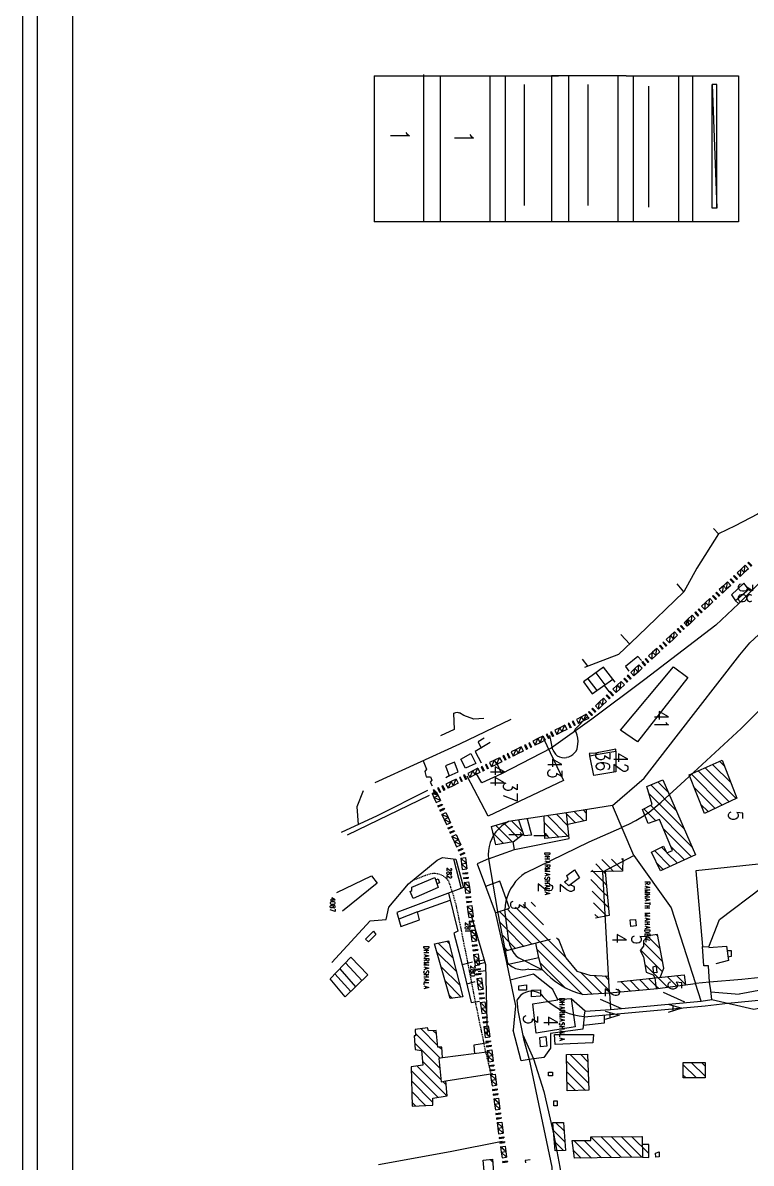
# Model space of a CAD drawing. Header units: metres. Extents: x 0 to 1000, y 0 to 1134.
# Drawn here: x 0 to 278.1, y 413.8 to 848.9 of the extents above; entities that cross this region are included whole.
import ezdxf

# ---------------------------------------------------------------- set-up
doc = ezdxf.new("R2010")
doc.units = ezdxf.units.M
for name, color, linetype in [('BORDER', 5, 'Continuous'), ('PLOTS_FINAL', 1, 'Continuous'), ('PLOTS_ORIGINAL', 3, 'Continuous'), ('ROADS', 1, 'Continuous')]:
    doc.layers.add(name, color=color, linetype=linetype)

msp = doc.modelspace()

# ---------------------------------------------------------------- linework, layer by layer
at = {"layer": 'BORDER', "color": 5}
msp.add_lwpolyline([(0, 0), (0, 1000), (1000, 1000), (1000, 0)], close=True, dxfattribs=at)
at = {"layer": 'PLOTS_FINAL', "color": 1}
for points in [[(727.58, 1043.54), (699.25, 1011.35), (677.54, 986.9), (664.2, 972.23), (637.98, 945.5), (608.39, 916.29), (596.51, 905.05), (573.84, 883.84), (541.77, 853.55), (511.04, 824.34), (492.24, 806.25), (446.78, 773.54), (409.69, 745.73), (371.34, 717.47), (343.85, 697.66), (314.25, 668.32), (273.17, 627.24), (264.53, 619.11)], [(146.17, 807.07), (146.55, 806.56), (147.57, 805.74), (140.39, 805.74)], [(498.72, 777.42), (456.88, 742.3), (431.6, 721.47), (403.85, 698.61), (348.99, 648.89), (331.4, 632.45), (304.92, 608.63), (291.2, 596.25), (280.85, 586.22), (274.25, 579.68), (252.66, 559.74), (243.71, 551.48)], [(288.66, 666.55), (280.41, 661.4), (271.96, 657.02), (265.61, 653.91), (263.71, 656)], [(265.61, 653.91), (257.36, 640.76), (252.28, 631.81), (249.74, 634.8)], [(252.28, 631.81), (234.94, 615.05), (227.45, 607.81), (214.43, 602.85)], [(277.11, 632.7), (275.27, 635.11), (270.57, 630.6), (272.09, 628.38)], [(278.5, 634.48), (278.5, 632.19), (276.47, 633.46), (276.47, 632.83), (276.22, 632.45), (275.96, 632.19), (275.2, 632), (274.69, 632), (273.93, 632.19), (273.42, 632.64), (273.17, 633.27), (273.17, 633.84), (273.42, 634.48), (273.68, 634.67), (274.19, 634.86)], [(278.25, 630.41), (277.74, 630.6), (277.23, 630.6), (276.73, 630.41), (276.47, 629.97), (276.22, 629.14), (275.96, 628.57), (275.46, 628.13), (274.95, 627.94), (274.19, 627.94), (273.68, 628.13), (273.42, 628.38), (273.17, 628.95), (273.17, 629.78), (273.42, 630.41), (273.68, 630.6), (274.19, 630.79), (274.95, 630.79), (275.46, 630.6), (275.96, 630.16), (276.22, 629.59), (276.47, 628.76), (276.73, 628.38), (277.23, 628.13), (277.74, 628.13), (278.25, 628.38)], [(264.53, 619.11), (237.48, 598.28), (217.16, 583.17), (201.67, 572.12), (182.68, 562.28)], [(225.16, 550.21), (237.17, 560.63), (249.36, 576.5), (273.68, 607.74), (277.55, 612.38), (286.25, 620.32)], [(236.15, 605.59), (234.75, 607.17), (230.12, 603.3), (231.32, 601.46)], [(226.12, 597.33), (221.67, 603.05), (213.99, 597.39), (217.35, 592.89), (225.29, 598.41)], [(186.3, 583.11), (166.68, 573.64), (134.42, 558.91)], [(164.39, 585.46), (164.71, 579.3), (159.5, 576.82)], [(166.74, 585.52), (165.98, 585.71), (165.16, 585.65), (164.39, 585.39)], [(176.01, 583.42), (172.2, 583.23), (168.33, 584.63), (166.74, 585.58)], [(211.83, 573.71), (211.96, 574.85), (211.89, 575.99), (211.64, 577.14), (211.19, 578.22), (210.62, 579.17)], [(178.43, 574.34), (172.71, 570.85), (174.94, 566.6)], [(176.14, 575.93), (173.86, 574.53), (174.94, 572.18)], [(202.37, 571.42), (202.81, 570.6), (203.32, 569.9), (204.02, 569.26), (204.84, 568.82), (205.73, 568.56), (206.62, 568.5), (207.57, 568.63)], [(207.51, 568.69), (208.4, 568.88), (209.23, 569.2), (209.99, 569.71), (210.62, 570.34), (211.19, 571.04), (211.57, 571.87), (211.77, 572.76), (211.83, 573.64)], [(216.4, 569.26), (219.64, 569.83), (226.43, 570.98)], [(224.15, 570.22), (224.15, 567.93), (222.12, 569.2), (222.12, 568.56), (221.86, 568.12), (221.61, 567.93), (220.85, 567.74), (220.34, 567.74), (219.58, 567.93), (219.07, 568.37), (218.81, 568.95), (218.81, 569.58), (219.07, 570.22), (219.32, 570.41), (219.83, 570.6)], [(152.84, 567.36), (154.17, 564.18), (153.41, 563.23), (153.98, 561.2), (155.63, 561.2), (156.14, 559.87), (155.57, 559.17), (156.33, 557.71)], [(180.71, 566.91), (182.68, 562.28), (175.19, 558.91), (172.84, 562.98)], [(223.39, 564.06), (223.89, 564.31), (224.15, 564.88), (224.15, 565.33), (223.89, 565.9), (223.13, 566.34), (221.86, 566.53), (220.59, 566.53), (219.58, 566.34), (219.07, 565.9), (218.81, 565.33), (218.81, 565.07), (219.07, 564.5), (219.58, 564.06), (220.34, 563.87), (220.59, 563.87), (221.35, 564.06), (221.86, 564.5), (222.12, 565.07), (222.12, 565.33), (221.86, 565.9), (221.35, 566.34), (220.59, 566.53)], [(188.78, 558.4), (188.78, 556.18), (186.75, 557.39), (186.75, 556.82), (186.49, 556.37), (186.24, 556.18), (185.48, 555.99), (184.97, 555.99), (184.21, 556.18), (183.7, 556.63), (183.44, 557.2), (183.44, 557.83), (183.7, 558.4), (183.95, 558.66), (184.46, 558.85)], [(154.49, 555.93), (135.25, 546.34), (121.53, 539.93)], [(129.91, 555.8), (127.5, 549.71), (128.07, 542.97)], [(188.78, 554.79), (188.78, 551.93), (183.44, 553.96)], [(233.29, 531.23), (225.16, 550.21), (207.57, 547.42)], [(215.07, 548.63), (215.07, 544.56), (208.08, 543.04)], [(228.66, 541.96), (231.39, 543.16), (234.05, 544.5), (236.59, 546.02), (239.07, 547.74), (241.42, 549.58), (243.71, 551.55)], [(185.41, 544.12), (184.08, 543.36), (182.81, 542.47), (181.67, 541.39), (180.59, 540.18), (179.7, 538.91), (179, 537.58), (178.36, 536.12), (177.98, 534.59), (177.73, 533.07), (177.67, 531.48), (177.79, 529.89)], [(177.79, 529.89), (187.76, 533.45), (208.59, 537.7), (207.57, 547.42), (185.41, 544.12)], [(192.59, 545.2), (194.24, 538.97), (191.38, 538.72), (189.41, 544.69)], [(208.53, 538.53), (199.32, 537.7), (199.07, 546.15)], [(207.26, 547.36), (207.64, 546.91), (210.94, 543.67)], [(274.82, 545.32), (274.82, 547.36), (272.53, 547.55), (272.79, 547.36), (273.04, 546.78), (273.04, 546.15), (272.79, 545.51), (272.28, 545.13), (271.52, 544.94), (270.95, 544.94), (270.19, 545.13), (269.68, 545.51), (269.42, 546.15), (269.42, 546.78), (269.68, 547.36), (269.93, 547.55), (270.44, 547.8)], [(179.57, 539.67), (179.95, 539.29), (183.44, 535.8)], [(180.46, 542.72), (181.67, 541.45), (186.75, 536.37)], [(183.51, 543.55), (183.83, 543.23), (189.16, 537.89)], [(189.86, 540.05), (190.11, 539.61), (190.87, 539.04), (185.48, 539.04)], [(191.89, 524.62), (216.15, 536.37), (228.72, 541.89)], [(213.54, 478.2), (224.02, 478.84), (221.42, 525), (233.29, 531.23), (247.52, 511.16), (256.85, 482.33)], [(337.88, 533.07), (313.11, 531.29), (256.91, 525.32), (259.52, 496.49)], [(117.91, 490.33), (132.64, 506.21), (138.68, 506.72), (139.76, 511.48), (147.25, 520.43), (158.23, 529.39), (160.2, 530.46), (165.35, 529.77), (168.2, 518.97), (142.8, 509.38), (144.26, 504.11), (151.38, 506.59), (150.68, 509.64), (163.19, 514.08)], [(177.79, 529.89), (181.16, 509.76), (184.97, 490.21)], [(199.26, 529.19), (201.16, 528.62), (199.26, 528.12)], [(199.26, 527.67), (201.16, 527.67), (201.16, 527.04), (201.03, 526.85), (200.97, 526.72), (200.78, 526.65), (200.59, 526.65), (200.4, 526.72), (200.34, 526.85), (200.27, 527.04), (200.27, 527.67)], [(229.04, 530.02), (228.91, 525.19), (216.78, 525)], [(221.04, 529.64), (224.21, 526.46), (225.54, 525.13)], [(224.78, 529.83), (226.75, 527.8), (228.91, 525.64)], [(228.53, 530.02), (228.97, 529.51), (229.35, 529.13)], [(119.88, 517), (133.15, 523.48), (135.25, 520.62), (122.04, 509.95)], [(154.62, 523.92), (154.49, 523.86), (154.23, 523.73)], [(155.95, 524.24), (155.76, 524.24), (155.5, 524.11)], [(157.28, 524.31), (157.03, 524.37), (156.84, 524.31)], [(157.6, 521.83), (158.62, 522.27), (159.06, 520.81), (158.04, 520.37)], [(158.62, 524.11), (158.36, 524.18), (158.17, 524.24)], [(159.82, 523.73), (159.63, 523.8), (159.44, 523.86)], [(160.97, 523.04), (160.77, 523.23), (160.65, 523.29)], [(161.98, 522.15), (161.79, 522.4), (161.66, 522.46)], [(163.25, 526.27), (163.38, 526.27), (163.57, 526.21), (163.63, 526.15), (163.7, 526.02), (163.7, 525.7), (163.63, 525.58), (163.57, 525.51), (163.38, 525.45), (163.19, 525.45), (163, 525.51), (162.74, 525.64), (161.85, 526.34), (161.85, 525.38)], [(163.25, 523.48), (163.38, 523.48), (163.57, 523.42), (163.63, 523.35), (163.7, 523.16), (163.7, 522.91), (163.63, 522.78), (163.57, 522.72), (163.38, 522.59), (163.19, 522.59), (163, 522.72), (162.74, 522.84), (161.85, 523.54), (161.85, 522.53)], [(191.89, 524.56), (190.56, 523.61), (189.29, 522.46), (188.14, 521.26), (187.13, 519.92), (186.17, 518.46), (185.48, 517), (184.84, 515.42), (184.4, 513.76), (184.08, 512.11), (183.95, 510.46)], [(199.26, 526.21), (201.16, 526.21), (199.26, 525.64), (201.16, 525.07), (199.26, 525.07)], [(199.26, 524.5), (201.16, 523.92), (199.26, 523.35)], [(200.84, 521.96), (201.03, 522.08), (201.16, 522.27), (201.16, 522.59), (201.03, 522.78), (200.84, 522.91), (200.72, 522.91), (200.53, 522.84), (200.4, 522.78), (200.34, 522.65), (200.14, 522.21), (200.08, 522.08), (199.95, 522.02), (199.83, 521.96), (199.57, 521.96), (199.38, 522.08), (199.26, 522.27), (199.26, 522.59), (199.38, 522.78), (199.57, 522.91)], [(217.8, 525), (221.67, 521.13), (222.81, 519.92)], [(222.37, 525.07), (223.89, 508.3), (218.56, 507.29)], [(221.61, 525.13), (221.67, 525.07), (222.43, 524.24)], [(162.74, 521.07), (162.62, 521.38), (162.55, 521.45)], [(200.91, 520.11), (201.16, 520.11), (201.67, 519.92), (201.92, 519.73), (202.18, 519.35), (202.18, 518.53), (201.92, 518.08), (201.67, 517.89), (201.16, 517.7), (200.59, 517.7), (200.08, 517.89), (199.32, 518.34), (196.78, 520.37), (196.78, 517.51)], [(199.26, 519.99), (201.16, 519.42), (199.26, 518.84)], [(201.16, 518.4), (199.26, 518.4), (199.26, 517.57)], [(216.85, 522.02), (221.86, 516.94), (223.26, 515.61)], [(237.48, 521.13), (239.32, 521.13), (239.32, 520.5), (239.2, 520.24), (239.13, 520.18), (238.94, 520.11), (238.75, 520.11), (238.63, 520.18), (238.5, 520.24), (238.44, 520.5), (238.44, 521.13)], [(237.48, 519.61), (239.32, 519.03), (237.48, 518.53)], [(237.48, 518.08), (239.32, 518.08), (237.48, 517.51), (239.32, 516.94), (237.48, 516.94)], [(117.34, 514.27), (119.18, 514.27), (117.98, 514.97), (117.98, 513.89)], [(162.49, 516.81), (166.05, 502.33), (164.58, 501.57)], [(199.26, 517.26), (201.16, 516.69), (199.26, 516.11)], [(217.35, 517.57), (222.12, 512.81), (223.64, 511.29)], [(237.48, 516.37), (239.32, 516.37), (237.48, 515.42), (239.32, 515.42)], [(237.48, 514.84), (239.32, 514.27), (237.48, 513.7)], [(119.18, 510.72), (119.18, 509.76), (117.34, 510.46)], [(170.87, 509.13), (176.59, 489.57), (177.28, 462.52)], [(186.49, 509.19), (197.54, 498.14), (217.23, 478.46)], [(217.86, 513.13), (222.37, 508.62), (222.88, 508.11)], [(237.48, 509.13), (239.32, 509.13), (237.48, 508.56), (239.32, 507.99), (237.48, 507.99)], [(170.3, 505.38), (170.36, 505.38), (170.55, 505.32), (170.68, 505.26), (170.74, 505.06), (170.74, 504.81), (170.68, 504.68), (170.55, 504.62), (170.36, 504.56), (170.24, 504.56), (170.05, 504.62), (169.79, 504.75), (168.9, 505.45), (168.9, 504.43)], [(184.4, 507.35), (188.71, 502.97), (194.37, 497.32)], [(237.48, 507.41), (239.32, 506.84), (237.48, 506.27)], [(164.58, 501.57), (167.7, 489.44), (171.19, 475.09), (174.3, 475.54)], [(170.36, 502.65), (170.49, 502.46), (170.74, 502.27), (168.9, 502.27)], [(182.87, 501), (185.6, 498.27), (188.14, 495.73)], [(184.97, 502.84), (191, 496.75), (191.25, 496.56)], [(225.16, 499.03), (230.5, 499.03), (226.94, 501.06), (226.94, 498.02)], [(243.26, 484.68), (244.72, 488.17), (242.25, 501), (237.99, 500.43), (238.12, 499.6), (236.91, 498.65), (236.91, 496.56), (235.64, 494.9), (236.91, 492.56), (237.99, 486.65), (240.59, 485.7), (241.29, 484.49)], [(237.48, 504.3), (239.32, 503.73), (237.48, 503.16)], [(237.48, 501.25), (239.32, 501.25), (239.32, 500.37)], [(185.54, 498.52), (185.79, 497.25), (186.24, 496.11), (186.75, 494.97), (187.44, 493.89), (188.27, 493), (189.22, 492.17)], [(204.4, 499.54), (207.32, 492.17), (211.45, 487.03), (216.4, 485.51), (223.64, 485.19)], [(239.32, 499.92), (237.48, 499.35), (239.32, 498.84)], [(262.18, 482.84), (261.8, 489.13), (260.03, 489.13), (259.52, 496.49)], [(261.87, 496.11), (268.66, 496.56), (269.36, 491.09), (264.6, 489.89)], [(153.15, 493.44), (155, 492.87), (153.15, 492.3)], [(153.15, 491.92), (155, 491.92), (155, 491.29), (154.93, 491.03), (154.87, 490.97), (154.68, 490.9), (154.49, 490.9), (154.3, 490.97), (154.23, 491.03), (154.17, 491.29), (154.17, 491.92)], [(342.64, 491.67), (326.32, 489.19), (301.05, 486.65), (274.44, 483.92), (262.18, 482.84), (256.85, 482.33)], [(268.92, 494.97), (270.38, 494.97), (270.44, 492.68), (269.17, 492.43)], [(153.15, 490.4), (155, 490.4), (153.15, 489.82), (155, 489.32), (153.15, 489.32)], [(153.15, 488.75), (155, 488.17), (153.15, 487.6)], [(169.6, 491.35), (169.66, 491.22), (169.66, 490.9)], [(172.27, 489), (172.33, 489), (172.52, 488.94), (172.59, 488.87), (172.71, 488.75), (172.71, 488.43), (172.59, 488.3), (172.52, 488.24), (172.33, 488.17), (172.14, 488.17), (172.01, 488.24), (171.7, 488.36), (170.87, 489.06), (170.87, 488.11)], [(184.97, 490.21), (185.92, 489.38), (187, 488.68), (188.14, 488.11), (189.35, 487.79), (190.62, 487.6), (191.89, 487.67), (193.16, 487.92)], [(198.3, 487.67), (199.89, 486.01), (201.54, 484.49), (203.32, 483.09), (205.22, 481.82), (207.19, 480.68), (209.29, 479.73), (211.38, 478.9), (213.54, 478.27)], [(154.74, 486.21), (154.93, 486.33), (155, 486.52), (155, 486.84), (154.93, 487.03), (154.74, 487.16), (154.55, 487.16), (154.42, 487.09), (154.3, 487.03), (154.23, 486.9), (154.04, 486.46), (153.98, 486.33), (153.85, 486.27), (153.73, 486.21), (153.41, 486.21), (153.28, 486.33), (153.15, 486.52), (153.15, 486.84), (153.28, 487.03), (153.41, 487.16)], [(153.15, 484.24), (155, 483.67), (153.15, 483.09)], [(227.01, 482.97), (252.47, 485.7), (253.04, 481.82)], [(238.88, 484.24), (241.61, 481.51), (242.63, 480.55)], [(155, 482.65), (153.15, 482.65), (153.15, 481.82)], [(153.15, 481.44), (155, 480.87), (153.15, 480.3)], [(197.29, 478.65), (196.27, 479.09), (195.26, 479.35), (194.11, 479.41), (193.03, 479.28), (191.95, 478.97), (191, 478.52), (190.11, 477.89), (189.35, 477.06), (188.71, 476.17)], [(197.35, 478.78), (198.68, 477.25), (200.08, 475.92), (201.61, 474.65), (203.19, 473.51), (204.91, 472.49), (206.69, 471.6), (208.53, 470.9), (210.43, 470.33), (212.34, 469.95), (214.31, 469.7)], [(224.02, 478.84), (242.25, 480.49), (256.85, 482.33)], [(269.17, 474.84), (305.81, 478.46), (311.97, 479.35), (317.87, 479.98), (358.45, 482.9)], [(188.65, 476.17), (189.03, 472.04), (191.19, 461.19), (193.29, 453.38)], [(209.29, 476.43), (210.88, 465.82), (196.02, 463.41), (194.75, 474.58), (204.27, 476.11)], [(214.31, 469.57), (260.47, 473.82), (269.17, 474.84)], [(196.53, 469.7), (196.53, 467.41), (194.49, 468.68), (194.49, 468.04), (194.24, 467.66), (193.99, 467.41), (193.22, 467.22), (192.72, 467.22), (191.95, 467.41), (191.45, 467.85), (191.19, 468.43), (191.19, 469.06), (191.45, 469.7), (191.7, 469.89), (192.21, 470.08)], [(204.91, 473.63), (206.75, 473.06), (204.91, 472.49)], [(204.91, 472.11), (206.75, 472.11), (206.75, 471.47), (206.69, 471.22), (206.62, 471.16), (206.43, 471.09), (206.24, 471.09), (206.05, 471.16), (205.99, 471.22), (205.92, 471.47), (205.92, 472.11)], [(204.91, 470.58), (206.75, 470.58), (204.91, 470.01), (206.75, 469.44), (204.91, 469.44)], [(221.93, 470.27), (221.93, 467.22), (213.99, 466.33)], [(214.31, 469.57), (213.8, 464.87), (201.48, 463.22), (201.48, 457.63), (198.94, 454.14), (193.29, 453.38), (201.99, 412.23), (202.94, 393.11), (206.49, 383.97), (208.65, 363.71), (211.45, 363.9), (254.37, 366.95), (255.39, 346), (216.53, 342.5)], [(204.91, 468.93), (206.75, 468.36), (204.91, 467.79)], [(206.49, 466.39), (206.69, 466.52), (206.75, 466.71), (206.75, 467.03), (206.69, 467.22), (206.49, 467.35), (206.37, 467.35), (206.18, 467.28), (206.05, 467.22), (205.99, 467.09), (205.8, 466.65), (205.73, 466.52), (205.61, 466.46), (205.48, 466.39), (205.16, 466.39), (205.03, 466.52), (204.91, 466.71), (204.91, 467.03), (205.03, 467.22), (205.16, 467.35)], [(160.27, 453.95), (160.01, 458.01), (158.43, 458.07), (157.79, 464.36), (154.87, 464.23), (154.55, 465.38), (149.79, 464.74), (149.92, 462.33), (149.34, 462.33), (149.79, 457.12), (152.2, 456.74), (152.77, 451.15), (148.2, 450.58), (148.58, 435.53), (156.58, 435.91), (156.58, 438.58), (162.04, 439.53), (161.47, 445.18)], [(190.87, 462.71), (194.94, 453.57), (198.94, 441.12), (202.75, 424.48), (205.03, 412.29), (212.78, 364.03), (215.83, 344.98)], [(204.91, 464.36), (206.75, 463.85), (204.91, 463.28)], [(206.75, 462.84), (204.91, 462.84), (204.91, 462.01)], [(204.91, 461.63), (206.75, 461.06), (204.91, 460.49)], [(177.73, 459.66), (172.14, 458.84), (172.46, 455.53)], [(160.27, 453.95), (158.87, 453.76), (159.7, 444.87), (161.47, 445.18)], [(182.94, 422.01), (163.12, 418.07), (135.82, 413.12)], [(236.59, 416.1), (238.94, 415.97), (239.01, 420.86), (236.47, 420.86)], [(193.67, 415.02), (191.83, 414.83), (191.89, 413.94)]]:
    msp.add_lwpolyline(points, dxfattribs=at)
for points in [[(264.98, 825.3), (263.2, 825.3), (264.98, 778.11)], [(263.2, 825.3), (264.98, 778.11), (263.2, 778.11)], [(272.66, 638.99), (273.87, 637.65), (274.19, 640.45)], [(273.87, 637.65), (274.19, 640.45), (275.39, 639.11)], [(274.19, 640.45), (275.39, 639.11), (275.77, 641.91)], [(275.39, 639.11), (275.77, 641.91), (276.98, 640.57)], [(276.79, 642.86), (278, 641.59), (277.04, 643.11)], [(278, 641.59), (277.04, 643.11), (278.25, 641.78)], [(267.45, 634.1), (268.66, 632.76), (268.98, 635.56)], [(268.66, 632.76), (268.98, 635.56), (270.25, 634.22)], [(270.06, 636.51), (271.26, 635.24), (270.31, 636.76)], [(271.26, 635.24), (270.31, 636.76), (271.52, 635.49)], [(271.33, 637.72), (272.53, 636.45), (271.58, 637.97)], [(272.53, 636.45), (271.58, 637.97), (272.79, 636.7)], [(264.6, 631.43), (265.8, 630.1), (264.85, 631.62)], [(265.8, 630.1), (264.85, 631.62), (266.06, 630.35)], [(265.87, 632.64), (267.07, 631.3), (267.45, 634.1)], [(267.07, 631.3), (267.45, 634.1), (268.66, 632.76)], [(259.14, 626.29), (260.34, 625.02), (260.66, 627.75)], [(260.34, 625.02), (260.66, 627.75), (261.93, 626.48)], [(260.66, 627.75), (261.93, 626.48), (262.25, 629.21)], [(261.93, 626.48), (262.25, 629.21), (263.45, 627.94)], [(263.26, 630.16), (264.53, 628.89), (263.52, 630.41)], [(264.53, 628.89), (263.52, 630.41), (264.79, 629.14)], [(253.93, 621.4), (255.14, 620.13), (255.52, 622.86)], [(255.14, 620.13), (255.52, 622.86), (256.72, 621.59)], [(256.53, 623.87), (257.74, 622.54), (256.79, 624.13)], [(257.74, 622.54), (256.79, 624.13), (257.99, 622.79)], [(257.8, 625.08), (259.07, 623.75), (258.12, 625.33)], [(259.07, 623.75), (258.12, 625.33), (259.33, 624)], [(251.07, 618.73), (252.28, 617.46), (251.33, 618.98)], [(252.28, 617.46), (251.33, 618.98), (252.53, 617.71)], [(252.41, 619.94), (253.61, 618.67), (253.17, 620.7)], [(253.17, 620.7), (254.37, 619.36), (253.93, 621.4)], [(253.61, 618.67), (253.17, 620.7), (254.37, 619.36)], [(254.37, 619.36), (253.93, 621.4), (255.14, 620.13)], [(245.61, 613.65), (246.82, 612.32), (247.2, 615.11)], [(246.82, 612.32), (247.2, 615.11), (248.4, 613.78)], [(247.2, 615.11), (248.4, 613.78), (248.72, 616.57)], [(248.4, 613.78), (248.72, 616.57), (249.93, 615.24)], [(249.8, 617.52), (251.01, 616.25), (250.06, 617.78)], [(251.01, 616.25), (250.06, 617.78), (251.26, 616.44)], [(240.4, 608.76), (241.61, 607.49), (241.99, 610.22)], [(241.61, 607.49), (241.99, 610.22), (243.2, 608.95)], [(243.01, 611.17), (244.21, 609.9), (243.26, 611.43)], [(244.21, 609.9), (243.26, 611.43), (244.47, 610.16)], [(244.34, 612.44), (245.55, 611.11), (244.59, 612.63)], [(245.55, 611.11), (244.59, 612.63), (245.8, 611.36)], [(236.28, 604.89), (237.48, 603.55), (236.53, 605.14)], [(237.48, 603.55), (236.53, 605.14), (237.74, 603.81)], [(237.55, 606.09), (238.75, 604.76), (237.8, 606.35)], [(238.75, 604.76), (237.8, 606.35), (239.01, 605.01)], [(238.82, 607.3), (240.09, 606.03), (240.4, 608.76)], [(240.09, 606.03), (240.4, 608.76), (241.61, 607.49)], [(232.09, 601.01), (233.29, 599.68), (233.67, 602.47)], [(233.29, 599.68), (233.67, 602.47), (234.88, 601.14)], [(233.67, 602.47), (234.88, 601.14), (235.2, 603.93)], [(234.88, 601.14), (235.2, 603.93), (236.4, 602.6)], [(225.29, 594.66), (226.56, 593.33), (226.88, 596.12)], [(226.56, 593.33), (226.88, 596.12), (228.08, 594.79)], [(226.88, 596.12), (228.08, 594.79), (228.47, 597.58)], [(228.08, 594.79), (228.47, 597.58), (229.67, 596.25)], [(229.48, 598.54), (230.69, 597.27), (229.74, 598.79)], [(230.69, 597.27), (229.74, 598.79), (230.94, 597.52)], [(230.75, 599.74), (232.02, 598.47), (231.07, 600)], [(232.02, 598.47), (231.07, 600), (232.28, 598.73)], [(222.69, 592.25), (223.96, 590.92), (223, 592.44)], [(223.96, 590.92), (223, 592.44), (224.21, 591.17)], [(224.02, 593.46), (225.23, 592.12), (224.27, 593.71)], [(225.23, 592.12), (224.27, 593.71), (225.48, 592.38)], [(218.56, 588.31), (219.77, 587.04), (220.15, 589.77)], [(219.77, 587.04), (220.15, 589.77), (221.35, 588.5)], [(220.15, 589.77), (221.35, 588.5), (221.67, 591.23)], [(221.35, 588.5), (221.67, 591.23), (222.88, 589.96)], [(211.32, 583.11), (212.15, 581.52), (213.23, 584.12)], [(212.15, 581.52), (213.23, 584.12), (214.05, 582.53)], [(213.23, 584.12), (214.05, 582.53), (215.07, 585.07)], [(214.05, 582.53), (215.07, 585.07), (215.89, 583.49)], [(215.96, 585.9), (217.16, 584.63), (216.21, 586.15)], [(217.16, 584.63), (216.21, 586.15), (217.42, 584.82)], [(217.23, 587.11), (218.5, 585.84), (217.54, 587.36)], [(218.5, 585.84), (217.54, 587.36), (218.75, 586.09)], [(203.07, 578.98), (203.83, 577.39), (204.97, 579.93)], [(203.83, 577.39), (204.97, 579.93), (205.73, 578.34)], [(204.97, 579.93), (205.73, 578.34), (206.88, 580.88)], [(205.73, 578.34), (206.88, 580.88), (207.7, 579.3)], [(208.15, 581.52), (208.97, 579.93), (208.46, 581.65)], [(208.97, 579.93), (208.46, 581.65), (209.29, 580.06)], [(209.73, 582.34), (210.56, 580.76), (210.05, 582.47)], [(210.56, 580.76), (210.05, 582.47), (210.88, 580.88)], [(194.75, 574.85), (195.57, 573.26), (196.65, 575.8)], [(195.57, 573.26), (196.65, 575.8), (197.48, 574.22)], [(196.65, 575.8), (197.48, 574.22), (198.56, 576.76)], [(197.48, 574.22), (198.56, 576.76), (199.38, 575.17)], [(199.83, 577.39), (200.65, 575.8), (200.21, 577.52)], [(200.65, 575.8), (200.21, 577.52), (200.97, 575.93)], [(201.48, 578.15), (202.24, 576.57), (201.8, 578.34)], [(202.24, 576.57), (201.8, 578.34), (202.56, 576.76)], [(171.06, 570.09), (172.9, 566.34), (169.03, 564.5), (167.25, 567.99)], [(184.84, 569.96), (185.67, 568.37), (185.16, 570.09)], [(185.67, 568.37), (185.16, 570.09), (185.98, 568.5)], [(186.43, 570.72), (187.25, 569.14), (188.4, 571.68)], [(187.25, 569.14), (188.4, 571.68), (189.16, 570.09)], [(188.4, 571.68), (189.16, 570.09), (190.3, 572.63)], [(189.16, 570.09), (190.3, 572.63), (191.06, 571.04)], [(191.57, 573.26), (192.33, 571.68), (191.89, 573.45)], [(192.33, 571.68), (191.89, 573.45), (192.65, 571.87)], [(193.16, 574.09), (193.92, 572.44), (193.48, 574.22)], [(193.92, 572.44), (193.48, 574.22), (194.24, 572.63)], [(166.24, 563.1), (164.84, 566.79), (161.35, 565.39), (162.81, 561.64)], [(176.59, 565.83), (177.35, 564.25), (176.9, 566.02)], [(177.35, 564.25), (176.9, 566.02), (177.67, 564.37)], [(178.17, 566.66), (178.94, 565.01), (180.08, 567.55)], [(178.94, 565.01), (180.08, 567.55), (180.84, 565.96)], [(180.08, 567.55), (180.84, 565.96), (181.98, 568.5)], [(180.84, 565.96), (181.98, 568.5), (182.81, 566.91)], [(183.25, 569.14), (184.08, 567.55), (183.57, 569.33)], [(184.08, 567.55), (183.57, 569.33), (184.4, 567.74)], [(266.95, 567.61), (272.6, 553.01), (260.22, 547.23), (254.44, 561.96)], [(168.27, 561.71), (169.03, 560.12), (168.59, 561.9)], [(169.03, 560.12), (168.59, 561.9), (169.35, 560.31)], [(169.86, 562.53), (170.68, 560.94), (171.76, 563.48)], [(170.68, 560.94), (171.76, 563.48), (172.59, 561.9)], [(171.76, 563.48), (172.59, 561.9), (173.67, 564.44)], [(172.59, 561.9), (173.67, 564.44), (174.49, 562.85)], [(175, 565.07), (175.76, 563.42), (175.32, 565.2)], [(175.76, 563.42), (175.32, 565.2), (176.08, 563.61)], [(158.36, 556.82), (159.19, 555.23), (158.68, 557.01)], [(159.19, 555.23), (158.68, 557.01), (159.5, 555.36)], [(159.95, 557.64), (160.77, 555.99), (160.27, 557.77)], [(160.77, 555.99), (160.27, 557.77), (161.09, 556.18)], [(161.54, 558.4), (162.36, 556.82), (163.51, 559.36)], [(162.36, 556.82), (163.51, 559.36), (164.27, 557.77)], [(163.51, 559.36), (164.27, 557.77), (165.41, 560.31)], [(164.27, 557.77), (165.41, 560.31), (166.17, 558.72)], [(166.68, 560.94), (167.44, 559.36), (167, 561.07)], [(167.44, 559.36), (167, 561.07), (167.76, 559.48)], [(244.28, 560.06), (256.79, 531.42), (243.45, 525.38), (240.02, 532.5), (244.53, 534.72), (245.8, 532.24), (248.02, 533.07), (243.07, 544.88), (238.75, 543.42), (236.59, 548.75), (240.28, 550.66), (238.24, 557.45)], [(158.55, 554.02), (156.27, 554.79), (157.85, 555.55)], [(156.96, 553.32), (158.55, 554.02), (156.27, 554.79)], [(156.65, 555.99), (157.47, 554.4), (157.09, 556.18)], [(159.44, 552.12), (156.96, 553.32), (158.55, 554.02)], [(157.85, 551.36), (159.44, 552.12), (156.96, 553.32)], [(157.47, 554.4), (157.09, 556.18), (157.92, 554.59)], [(160.2, 550.47), (158.43, 550.09), (160.08, 550.78)], [(158.62, 549.77), (160.2, 550.47), (158.43, 550.09)], [(160.97, 548.88), (159.19, 548.44), (160.77, 549.2)], [(159.31, 548.12), (160.97, 548.88), (159.19, 548.44)], [(162.43, 545.64), (159.95, 546.85), (161.54, 547.55)], [(160.84, 544.88), (162.43, 545.64), (159.95, 546.85)], [(163.31, 543.67), (160.84, 544.88), (162.43, 545.64)], [(161.73, 542.97), (163.31, 543.67), (160.84, 544.88)], [(164.08, 542.09), (162.3, 541.64), (163.95, 542.4)], [(162.49, 541.32), (164.08, 542.09), (162.3, 541.64)], [(164.84, 540.43), (163.06, 540.05), (164.65, 540.75)], [(163.19, 539.74), (164.84, 540.43), (163.06, 540.05)], [(166.3, 537.2), (163.82, 538.4), (165.41, 539.16)], [(164.71, 536.5), (166.3, 537.2), (163.82, 538.4)], [(167.19, 535.29), (164.71, 536.5), (166.3, 537.2)], [(165.6, 534.53), (167.19, 535.29), (164.71, 536.5)], [(167.95, 533.64), (166.17, 533.26), (167.82, 533.96)], [(166.36, 532.94), (167.95, 533.64), (166.17, 533.26)], [(168.71, 532.05), (166.93, 531.61), (168.52, 532.37)], [(167.06, 531.29), (168.71, 532.05), (166.93, 531.61)], [(199.26, 532.24), (201.16, 532.24), (201.16, 531.73), (201.03, 531.54), (200.84, 531.42), (200.72, 531.35), (200.4, 531.29), (199.95, 531.29), (199.7, 531.35), (199.57, 531.42), (199.38, 531.54), (199.26, 531.73)], [(169.28, 528.24), (167.19, 530.15), (168.97, 530.4)], [(167.51, 528.05), (169.28, 528.24), (167.19, 530.15)], [(169.54, 526.15), (167.51, 528.05), (169.28, 528.24)], [(167.76, 525.89), (169.54, 526.15), (167.51, 528.05)], [(157.28, 522.78), (158.55, 518.91), (149.03, 514.72), (147.88, 517.45), (148.52, 517.83), (148.52, 519.1)], [(163.7, 524.62), (163.63, 524.81), (163.44, 524.88), (163.25, 524.88), (163.12, 524.81), (163, 524.69), (162.93, 524.37), (162.81, 524.18), (162.68, 524.05), (162.49, 523.99), (162.24, 523.99), (162.04, 524.05), (161.98, 524.11), (161.85, 524.31), (161.85, 524.62), (161.98, 524.81), (162.04, 524.88), (162.24, 524.94), (162.49, 524.94), (162.68, 524.88), (162.81, 524.75), (162.93, 524.5), (163, 524.24), (163.12, 524.11), (163.25, 524.05), (163.44, 524.05), (163.63, 524.11), (163.7, 524.31)], [(169.79, 524.37), (167.95, 524.5), (169.73, 524.75)], [(168.01, 524.18), (169.79, 524.37), (167.95, 524.5)], [(169.98, 522.59), (168.2, 522.72), (169.98, 522.97)], [(168.27, 522.4), (169.98, 522.59), (168.2, 522.72)], [(210.56, 525.77), (212.53, 522.65), (208.46, 519.61), (206.81, 521.13), (208.21, 522.15), (207.64, 523.61)], [(170.49, 519.1), (168.46, 520.94), (170.17, 521.19)], [(168.71, 518.84), (170.49, 519.1), (168.46, 520.94)], [(170.74, 516.94), (168.71, 518.84), (170.49, 519.1)], [(168.97, 516.75), (170.74, 516.94), (168.71, 518.84)], [(119.18, 513.13), (119.12, 513.32), (118.8, 513.45), (118.42, 513.51), (118.1, 513.51), (117.66, 513.45), (117.4, 513.32), (117.34, 513.13), (117.34, 513), (117.4, 512.75), (117.66, 512.62), (118.1, 512.56), (118.42, 512.56), (118.8, 512.62), (119.12, 512.75), (119.18, 513)], [(171, 515.22), (169.16, 515.29), (170.93, 515.54)], [(169.22, 514.97), (171, 515.22), (169.16, 515.29)], [(171.25, 513.45), (169.41, 513.57), (171.19, 513.76)], [(169.47, 513.19), (171.25, 513.45), (169.41, 513.57)], [(119.18, 511.8), (119.12, 511.99), (118.93, 512.05), (118.74, 512.05), (118.55, 511.99), (118.48, 511.86), (118.42, 511.54), (118.29, 511.35), (118.1, 511.22), (117.98, 511.16), (117.66, 511.16), (117.53, 511.22), (117.4, 511.29), (117.34, 511.48), (117.34, 511.8), (117.4, 511.99), (117.53, 512.05), (117.66, 512.11), (117.98, 512.11), (118.1, 512.05), (118.29, 511.92), (118.42, 511.73), (118.48, 511.41), (118.55, 511.29), (118.74, 511.22), (118.93, 511.22), (119.12, 511.29), (119.18, 511.48)], [(171.7, 509.89), (169.66, 511.8), (171.44, 512.05)], [(169.92, 509.7), (171.7, 509.89), (169.66, 511.8)], [(171.95, 507.8), (169.92, 509.7), (171.7, 509.89)], [(170.24, 507.54), (171.95, 507.8), (169.92, 509.7)], [(172.2, 506.02), (170.36, 506.14), (172.14, 506.4)], [(170.43, 505.76), (172.2, 506.02), (170.36, 506.14)], [(233.86, 506.78), (234.12, 504.3), (232.09, 504.05), (231.83, 506.65)], [(133.91, 502.33), (134.8, 501), (131.95, 498.27), (130.8, 499.29)], [(170.74, 503.67), (170.68, 503.92), (170.49, 503.99), (170.3, 503.99), (170.11, 503.92), (170.05, 503.73), (169.92, 503.48), (169.86, 503.29), (169.66, 503.1), (169.54, 503.03), (169.22, 503.03), (169.09, 503.1), (168.97, 503.16), (168.9, 503.41), (168.9, 503.67), (168.97, 503.92), (169.09, 503.99), (169.22, 504.05), (169.54, 504.05), (169.66, 503.99), (169.86, 503.79), (169.92, 503.6), (170.05, 503.35), (170.11, 503.16), (170.3, 503.1), (170.49, 503.1), (170.68, 503.16), (170.74, 503.41)], [(172.46, 504.24), (170.62, 504.37), (172.4, 504.62)], [(170.68, 504.05), (172.46, 504.24), (170.62, 504.37)], [(172.65, 502.65), (170.87, 502.59), (172.65, 502.84)], [(172.9, 500.75), (170.87, 502.4), (172.65, 502.65)], [(170.87, 502.4), (172.65, 502.65), (170.87, 502.59)], [(171.13, 500.49), (172.9, 500.75), (170.87, 502.4)], [(173.16, 498.59), (171.13, 500.49), (172.9, 500.75)], [(171.44, 498.4), (173.16, 498.59), (171.13, 500.49)], [(237.48, 502.78), (239.32, 502.78), (239.32, 502.27), (239.2, 502.08), (239.07, 501.89), (238.88, 501.83), (238.63, 501.76), (238.18, 501.76), (237.93, 501.83), (237.74, 501.89), (237.55, 502.08), (237.48, 502.27)], [(153.15, 496.49), (155, 496.49), (155, 495.98), (154.93, 495.79), (154.74, 495.67), (154.55, 495.54), (154.3, 495.48), (153.85, 495.48), (153.6, 495.54), (153.41, 495.67), (153.28, 495.79), (153.15, 495.98)], [(162.49, 498.59), (167.95, 477.25), (163.12, 476.68), (157.22, 497.51)], [(173.41, 496.81), (171.57, 496.94), (173.35, 497.19)], [(171.63, 496.62), (173.41, 496.81), (171.57, 496.94)], [(125.28, 492.36), (131.76, 485.63), (123.12, 477.25), (117.34, 484.17)], [(173.67, 495.1), (171.82, 495.22), (173.6, 495.41)], [(171.89, 494.84), (173.67, 495.1), (171.82, 495.22)], [(174.11, 491.54), (172.08, 493.44), (173.79, 493.63)], [(172.33, 491.29), (174.11, 491.54), (172.08, 493.44)], [(172.71, 487.28), (172.59, 487.54), (172.46, 487.6), (172.27, 487.6), (172.08, 487.54), (172.01, 487.35), (171.89, 487.09), (171.82, 486.9), (171.63, 486.71), (171.44, 486.65), (171.19, 486.65), (171, 486.71), (170.93, 486.84), (170.87, 487.03), (170.87, 487.28), (170.93, 487.54), (171, 487.6), (171.19, 487.67), (171.44, 487.67), (171.63, 487.6), (171.82, 487.48), (171.89, 487.22), (172.01, 486.97), (172.08, 486.84), (172.27, 486.71), (172.46, 486.71), (172.59, 486.84), (172.71, 487.03)], [(174.17, 490.97), (172.33, 491.29), (174.11, 491.54)], [(172.4, 490.71), (174.17, 490.97), (172.33, 491.29)], [(174.36, 489.44), (172.4, 490.71), (174.17, 490.97)], [(172.65, 489.19), (174.36, 489.44), (172.4, 490.71)], [(174.62, 487.67), (172.84, 487.79), (174.62, 488.05)], [(172.9, 487.41), (174.62, 487.67), (172.84, 487.79)], [(241.74, 489.13), (241.99, 486.4), (240.72, 486.52), (240.59, 488.75)], [(172.71, 485.82), (172.59, 486.01), (172.33, 486.21), (171.89, 486.27), (171.63, 486.27), (171.19, 486.21), (170.93, 486.01), (170.87, 485.82), (170.87, 485.7), (170.93, 485.44), (171.19, 485.32), (171.63, 485.25), (171.89, 485.25), (172.33, 485.32), (172.59, 485.44), (172.71, 485.7)], [(174.87, 485.89), (173.09, 486.01), (174.81, 486.27)], [(173.09, 485.63), (174.87, 485.89), (173.09, 486.01)], [(175.38, 482.4), (173.35, 484.24), (175.06, 484.49)], [(173.6, 482.14), (175.38, 482.4), (173.35, 484.24)], [(175.7, 480.24), (173.6, 482.14), (175.38, 482.4)], [(173.92, 479.98), (175.7, 480.24), (173.6, 482.14)], [(175.95, 478.52), (174.11, 478.59), (175.89, 478.84)], [(192.33, 481.82), (192.33, 479.79), (189.35, 479.79), (189.35, 481.51)], [(197.6, 479.98), (197.6, 477.57), (194.18, 477.25), (194.18, 479.79)], [(174.17, 478.27), (175.95, 478.52), (174.11, 478.59)], [(176.21, 476.74), (174.36, 476.81), (176.14, 477.06)], [(174.43, 476.49), (176.21, 476.74), (174.36, 476.81)], [(176.71, 473.19), (174.62, 475.09), (176.4, 475.35)], [(174.94, 472.93), (176.71, 473.19), (174.62, 475.09)], [(204.91, 476.68), (206.75, 476.68), (206.75, 476.17), (206.69, 475.98), (206.49, 475.79), (206.37, 475.73), (206.05, 475.66), (205.61, 475.66), (205.35, 475.73), (205.16, 475.79), (205.03, 475.98), (204.91, 476.17)], [(176.97, 471.09), (174.94, 472.93), (176.71, 473.19)], [(175.25, 470.84), (176.97, 471.09), (174.94, 472.93)], [(177.22, 469.31), (175.44, 469.44), (177.16, 469.7)], [(175.44, 469.06), (177.22, 469.31), (175.44, 469.44)], [(177.48, 467.54), (175.7, 467.66), (177.41, 467.92)], [(175.7, 467.35), (177.48, 467.54), (175.7, 467.66)], [(177.98, 464.04), (175.95, 465.89), (177.67, 466.14)], [(176.21, 463.79), (177.98, 464.04), (175.95, 465.89)], [(178.3, 461.95), (176.21, 463.79), (177.98, 464.04)], [(176.52, 461.69), (178.3, 461.95), (176.21, 463.79)], [(199.7, 462.08), (200.02, 458.39), (197.67, 458.2), (197.35, 461.69)], [(217.8, 462.9), (217.61, 459.73), (203.19, 459.09), (203, 462.9)], [(178.55, 460.17), (176.71, 460.23), (178.49, 460.49)], [(176.78, 459.92), (178.55, 460.17), (176.71, 460.23)], [(178.81, 458.39), (176.97, 458.52), (178.75, 458.77)], [(177.03, 458.14), (178.81, 458.39), (176.97, 458.52)], [(179.25, 454.9), (177.22, 456.74), (179, 457)], [(177.54, 454.65), (179.25, 454.9), (177.22, 456.74)], [(179.57, 452.74), (177.54, 454.65), (179.25, 454.9)], [(177.79, 452.49), (179.57, 452.74), (177.54, 454.65)], [(215.58, 455.41), (216.08, 441.63), (207.83, 441.44), (207.51, 455.22)], [(179.82, 450.96), (178.05, 451.09), (179.76, 451.34)], [(178.05, 450.77), (179.82, 450.96), (178.05, 451.09)], [(180.08, 449.25), (178.3, 449.31), (180.02, 449.57)], [(178.3, 448.99), (180.08, 449.25), (178.3, 449.31)], [(202.18, 448.49), (202.18, 447.15), (200.65, 447.15), (200.65, 448.49)], [(260.47, 452.23), (260.47, 446.33), (252.15, 446.33), (252.15, 452.23)], [(180.59, 445.69), (178.49, 447.6), (180.27, 447.79)], [(178.81, 445.44), (180.59, 445.69), (178.49, 447.6)], [(180.84, 443.6), (178.81, 445.44), (180.59, 445.69)], [(179.13, 443.34), (180.84, 443.6), (178.81, 445.44)], [(181.09, 441.82), (179.32, 441.95), (181.03, 442.2)], [(179.32, 441.56), (181.09, 441.82), (179.32, 441.95)], [(181.35, 440.04), (179.51, 440.17), (181.29, 440.42)], [(179.57, 439.79), (181.35, 440.04), (179.51, 440.17)], [(181.86, 436.55), (179.76, 438.39), (181.54, 438.64)], [(180.08, 436.29), (181.86, 436.55), (179.76, 438.39)], [(182.11, 434.39), (180.08, 436.29), (181.86, 436.55)], [(180.4, 434.14), (182.11, 434.39), (180.08, 436.29)], [(204.02, 437.63), (204.02, 435.66), (202.68, 435.66), (202.68, 437.63)], [(182.36, 432.67), (180.59, 432.74), (182.3, 432.99)], [(180.59, 432.42), (182.36, 432.67), (180.59, 432.74)], [(182.62, 430.9), (180.78, 430.96), (182.56, 431.21)], [(180.84, 430.64), (182.62, 430.9), (180.78, 430.96)], [(183.13, 427.34), (181.03, 429.25), (182.81, 429.5)], [(181.35, 427.09), (183.13, 427.34), (181.03, 429.25)], [(183.38, 425.25), (181.35, 427.09), (183.13, 427.34)], [(181.6, 424.99), (183.38, 425.25), (181.35, 427.09)], [(206.43, 429.37), (207.19, 418.64), (203.19, 418.51), (202.37, 429.37)], [(183.63, 423.47), (181.86, 423.59), (183.57, 423.85)], [(181.86, 423.21), (183.63, 423.47), (181.86, 423.59)], [(183.89, 421.69), (182.05, 421.82), (183.83, 422.07)], [(236.4, 423.98), (236.59, 416.1), (210.62, 415.66), (209.73, 422.39), (216.78, 422.39), (216.78, 423.85)], [(182.11, 421.44), (183.89, 421.69), (182.05, 421.82)], [(184.4, 418.2), (182.3, 420.04), (184.08, 420.29)], [(182.62, 417.94), (184.4, 418.2), (182.3, 420.04)], [(184.71, 416.1), (182.62, 417.94), (184.4, 418.2)], [(182.94, 415.85), (184.71, 416.1), (182.62, 417.94)], [(242.94, 418.07), (242.94, 416.23), (241.67, 416.1), (241.55, 417.56)], [(179.32, 415.28), (180.02, 405.43), (176.65, 405.12), (175.76, 414.89)], [(184.97, 414.32), (183.13, 414.39), (184.9, 414.64)], [(183.19, 414.07), (184.97, 414.32), (183.13, 414.39)]]:
    msp.add_lwpolyline(points, close=True, dxfattribs=at)
at = {"layer": 'PLOTS_ORIGINAL', "color": 3}
for points in [[(170.62, 806.31), (171, 805.74), (172.01, 804.91), (164.84, 804.91)], [(241.17, 584.06), (246.5, 584.06), (242.94, 586.09), (242.94, 583.04)], [(245.48, 582.03), (245.74, 581.58), (246.5, 581.01), (241.17, 581.01)], [(198.81, 575.87), (206.43, 559.8), (177.6, 546.15), (169.66, 561.45)], [(226.43, 570.98), (226.43, 571.74), (218.56, 570.28), (216.21, 570.15), (216.4, 569.26)], [(225.61, 567.99), (231.01, 567.99), (227.39, 570.03), (227.39, 566.98)], [(200.46, 565.96), (205.8, 565.96), (202.24, 567.99), (202.24, 564.95)], [(229.74, 565.77), (229.99, 565.77), (230.5, 565.58), (230.75, 565.33), (231.01, 564.95), (231.01, 564.12), (230.75, 563.74), (230.5, 563.48), (229.99, 563.29), (229.48, 563.29), (228.91, 563.48), (228.15, 563.93), (225.61, 565.96), (225.61, 563.1)], [(178.55, 563.04), (183.89, 563.04), (180.33, 565.07), (180.33, 562.02)], [(205.8, 563.48), (205.8, 561.26), (203.76, 562.47), (203.76, 561.9), (203.51, 561.45), (203.26, 561.26), (202.49, 561.07), (201.99, 561.07), (201.22, 561.26), (200.72, 561.64), (200.46, 562.28), (200.46, 562.91), (200.72, 563.48), (200.97, 563.74), (201.48, 563.93)], [(178.55, 558.91), (183.89, 558.91), (180.33, 560.94), (180.33, 557.9)], [(187.76, 533.45), (187.25, 536.43), (180.59, 535.29), (178.94, 542.28), (185.41, 544.12)], [(199.38, 539.67), (199.64, 539.29), (200.4, 538.66), (195.06, 538.66)], [(259.52, 496.49), (261.87, 496.37), (265.99, 506.72), (282.06, 519.03), (301.94, 526.27), (313.11, 531.04), (339.65, 523.1), (340.73, 514.84), (342.64, 491.67)], [(177.79, 529.89), (173.41, 528.05), (176.59, 519.42), (180.27, 509.51), (184.59, 490.33), (188.14, 473.76), (187.25, 464.55)], [(180.33, 509.32), (185.79, 511.03), (182.11, 521.45), (176.59, 519.35)], [(209.16, 519.92), (209.42, 519.92), (209.92, 519.67), (210.18, 519.48), (210.43, 519.1), (210.43, 518.27), (210.18, 517.89), (209.92, 517.64), (209.42, 517.45), (208.91, 517.45), (208.4, 517.64), (207.64, 518.08), (205.1, 520.11), (205.1, 517.26)], [(191.64, 513.38), (191.64, 511.1), (189.54, 512.37), (189.54, 511.73), (189.29, 511.35), (189.03, 511.1), (188.27, 510.91), (187.76, 510.91), (187, 511.1), (186.49, 511.54), (186.24, 512.11), (186.24, 512.75), (186.49, 513.38), (186.75, 513.57), (187.25, 513.76)], [(237.93, 498.08), (237.93, 500.11), (235.58, 500.3), (235.83, 500.11), (236.09, 499.54), (236.09, 498.91), (235.83, 498.27), (235.32, 497.89), (234.56, 497.7), (234.05, 497.7), (233.29, 497.89), (232.78, 498.27), (232.53, 498.91), (232.53, 499.54), (232.78, 500.11), (233.04, 500.3), (233.55, 500.56)], [(198.3, 487.6), (196.97, 492.17), (184.78, 489.44)], [(263.01, 476.24), (279.08, 472.55), (328.22, 482.71), (343.4, 482.97), (342.64, 491.67)], [(214.31, 469.57), (214.69, 471.73), (209.29, 476.43), (204.27, 476.11), (202.3, 480.11), (195, 485.95), (186.05, 483.6)], [(251.64, 480.62), (251.64, 482.65), (249.36, 482.84), (249.61, 482.65), (249.87, 482.01), (249.87, 481.44), (249.61, 480.81), (249.1, 480.43), (248.34, 480.17), (247.83, 480.17), (247.07, 480.43), (246.56, 480.81), (246.31, 481.44), (246.31, 482.01), (246.56, 482.65), (246.82, 482.84), (247.33, 483.03)], [(214.69, 471.73), (224.34, 472.43), (259.01, 475.6), (263.01, 476.24), (262.69, 479.66), (262.18, 482.84)], [(226.37, 480.17), (226.62, 480.17), (227.13, 479.98), (227.39, 479.79), (227.64, 479.35), (227.64, 478.52), (227.39, 478.14), (227.13, 477.95), (226.62, 477.76), (226.12, 477.76), (225.61, 477.95), (224.85, 478.33), (222.31, 480.36), (222.31, 477.51)], [(246.31, 474.52), (251.64, 472.87), (246.31, 471.22)], [(222.31, 471.85), (227.64, 470.2), (222.31, 468.55)], [(198.87, 467.47), (204.21, 467.47), (200.65, 469.5), (200.65, 466.46)], [(193.29, 453.38), (190.3, 452.87), (187.25, 464.55)]]:
    msp.add_lwpolyline(points, dxfattribs=at)
msp.add_lwpolyline([(248.4, 603.17), (253.93, 599.11), (234.69, 574.53), (228.21, 579.04)], close=True, dxfattribs=at)
at = {"layer": 'ROADS', "color": 1}
for p, q in [((5.64, 54.85), (5.64, 1133.71)), ((19.04, 62.28), (19.04, 1113.14)), ((134.17, 828.66), (204.53, 828.66)), ((134.17, 828.66), (134.17, 772.97)), ((152.96, 829.11), (152.96, 773.16)), ((159.38, 828.53), (159.38, 773.16)), ((178.24, 828.53), (178.24, 773.16)), ((184.14, 828.53), (184.14, 773.16)), ((230.37, 828.66), (201.86, 828.66)), ((201.86, 828.53), (201.86, 773.16)), ((208.34, 828.53), (208.34, 773.16)), ((227.13, 828.53), (227.13, 773.16)), ((230.37, 828.66), (273.23, 828.66)), ((233.04, 828.53), (233.04, 773.16)), ((250.25, 828.53), (250.25, 773.16)), ((255.64, 828.53), (255.64, 773.16)), ((273.23, 828.66), (273.23, 772.97)), ((191.38, 825.36), (191.38, 779.19)), ((215.64, 825.36), (215.64, 779.19)), ((238.88, 824.72), (238.88, 778.5)), ((273.23, 772.97), (134.17, 772.97)), ((277.11, 632.7), (272.09, 628.38)), ((277.11, 632.7), (277.87, 631.94)), ((272.09, 628.38), (273.17, 627.3)), ((228.28, 615.49), (231.7, 611.87)), ((213.48, 606.03), (215.64, 603.3)), ((218.75, 600.89), (222.18, 596.25)), ((215.64, 598.6), (219.13, 594.16)), ((221.93, 596.06), (223.83, 593.65)), ((215.51, 584.25), (210.69, 579.23)), ((214.88, 584.95), (216.15, 583.61)), ((202.37, 571.49), (201.16, 577.01)), ((226.43, 570.98), (226.43, 563.04)), ((217.99, 561.71), (216.4, 569.26)), ((263.26, 565.96), (270.38, 558.85)), ((265.99, 567.17), (267.9, 565.26)), ((162.81, 561.64), (161.47, 560.75)), ((226.43, 563.04), (217.99, 561.71)), ((255.14, 562.28), (267.01, 550.4)), ((257.87, 563.48), (269.68, 551.67)), ((260.53, 564.69), (272.34, 552.88)), ((239.71, 558.09), (249.36, 548.37)), ((242.44, 559.23), (246.31, 555.36)), ((256.34, 557.13), (264.34, 549.13)), ((124.01, 539.1), (155.31, 554.21)), ((239.01, 554.79), (252.41, 541.39)), ((213.99, 548.44), (215.07, 547.36)), ((237.04, 549.01), (241.61, 544.37)), ((239.58, 550.34), (255.52, 534.4)), ((258.88, 550.66), (261.68, 547.93)), ((186.68, 544.31), (190.94, 540.05)), ((200.4, 546.34), (208.21, 538.47)), ((203.83, 546.85), (208.08, 542.53)), ((210.62, 547.86), (214.11, 544.37)), ((199.13, 543.67), (204.59, 538.15)), ((199.26, 539.61), (201.03, 537.83)), ((244.47, 541.51), (255.26, 530.72)), ((187.25, 536.43), (191.13, 539.42)), ((241.17, 533.07), (247.13, 527.04)), ((243.77, 534.34), (245.67, 532.43)), ((245.86, 532.24), (249.87, 528.24)), ((247.26, 534.78), (252.6, 529.51)), ((164.46, 529.89), (167.32, 518.65)), ((199.26, 530.78), (201.16, 530.78)), ((201.16, 529.77), (199.26, 529.77)), ((200.27, 527.16), (199.26, 526.65)), ((199.89, 529), (199.89, 528.31)), ((200.27, 530.78), (200.27, 529.77)), ((218.69, 527.99), (221.61, 525.13)), ((242.12, 528.18), (244.47, 525.83)), ((150.3, 522.21), (149.85, 522.08)), ((150.93, 522.46), (150.49, 522.34)), ((151.57, 522.72), (151.12, 522.53)), ((152.14, 522.97), (151.76, 522.78)), ((152.77, 523.16), (152.39, 523.04)), ((153.41, 523.42), (152.96, 523.29)), ((154.04, 523.67), (153.6, 523.48)), ((155.31, 524.05), (154.87, 523.99)), ((156.58, 524.31), (156.14, 524.24)), ((157.92, 524.24), (157.47, 524.31)), ((159.25, 523.92), (158.81, 524.05)), ((160.46, 523.42), (160.01, 523.61)), ((161.54, 522.59), (161.16, 522.91)), ((199.89, 524.31), (199.89, 523.54)), ((217.16, 525.58), (217.8, 525)), ((149.03, 521.77), (148.77, 521.64)), ((149.66, 521.96), (149.28, 521.83)), ((162.43, 521.64), (162.11, 521.96)), ((162.93, 520.43), (162.81, 520.88)), ((163.12, 519.8), (163, 520.24)), ((163.38, 519.16), (163.25, 519.61)), ((163.57, 518.53), (163.44, 518.97)), ((163.76, 517.89), (163.63, 518.27)), ((199.26, 521.51), (201.16, 521.51)), ((201.16, 520.56), (199.26, 520.56)), ((199.89, 519.8), (199.89, 519.03)), ((200.27, 521.51), (200.27, 520.56)), ((238.44, 520.62), (237.48, 520.11)), ((238.05, 519.42), (238.05, 518.72)), ((163.95, 517.38), (163.82, 517.64)), ((163.95, 517.38), (164.01, 517.07)), ((164.08, 516.81), (164.2, 516.37)), ((164.27, 516.18), (164.39, 515.73)), ((164.46, 515.54), (164.52, 515.1)), ((164.58, 514.91), (164.71, 514.46)), ((164.78, 514.27), (164.9, 513.83)), ((164.97, 513.57), (165.09, 513.19)), ((199.89, 517), (199.89, 516.3)), ((238.05, 514.59), (238.05, 513.89)), ((150.68, 509.64), (143.5, 506.91)), ((165.16, 512.94), (165.28, 512.56)), ((165.35, 512.3), (165.41, 511.86)), ((165.47, 511.67), (165.6, 511.22)), ((165.6, 511.03), (165.73, 510.59)), ((165.73, 510.34), (165.85, 509.89)), ((165.92, 509.7), (165.98, 509.26)), ((181.92, 509.83), (184.4, 507.35)), ((185.54, 498.52), (183.95, 510.46)), ((184.9, 510.78), (186.49, 509.19)), ((188.14, 511.41), (200.65, 498.91)), ((191.06, 512.43), (198.81, 504.68)), ((194.05, 513.38), (195.76, 511.67)), ((239.32, 512.81), (237.48, 512.81)), ((237.48, 511.99), (239.32, 511.99)), ((239.32, 511.03), (237.48, 511.03)), ((238.44, 511.99), (238.44, 511.03)), ((239.32, 513.26), (239.32, 512.3)), ((166.05, 509.07), (166.11, 508.62)), ((166.17, 508.37), (166.24, 507.99)), ((166.3, 507.73), (166.36, 507.29)), ((166.43, 507.1), (166.49, 506.65)), ((166.55, 506.4), (166.62, 506.02)), ((166.68, 505.76), (166.74, 505.32)), ((166.81, 505.13), (166.93, 504.68)), ((181.92, 505.89), (184.97, 502.84)), ((218.43, 508.68), (219.58, 507.48)), ((237.48, 505.89), (239.32, 505.89)), ((239.32, 504.87), (237.48, 504.87)), ((238.05, 507.22), (238.05, 506.53)), ((238.44, 505.89), (238.44, 504.87)), ((166.93, 504.49), (167.06, 504.05)), ((167.06, 503.79), (167.19, 503.35)), ((167.19, 503.16), (167.32, 502.72)), ((167.38, 502.52), (167.44, 502.08)), ((167.51, 501.83), (167.57, 501.38)), ((167.63, 501.19), (167.7, 500.75)), ((167.76, 500.56), (167.82, 500.11)), ((237.48, 501.25), (237.48, 500.37)), ((238.05, 504.11), (238.05, 503.41)), ((238.37, 500.49), (243.32, 495.54)), ((238.44, 501.25), (238.44, 500.75)), ((241.86, 500.94), (242.37, 500.37)), ((158.62, 497.76), (164.08, 492.3)), ((161.85, 498.46), (162.74, 497.57)), ((167.89, 499.86), (167.95, 499.41)), ((168.01, 499.22), (168.08, 498.78)), ((168.14, 498.59), (168.2, 498.14)), ((168.27, 497.89), (168.39, 497.44)), ((168.39, 497.25), (168.52, 496.81)), ((168.52, 496.62), (168.65, 496.17)), ((201.29, 499.1), (183.63, 494.59)), ((183.83, 496.11), (185.03, 494.9)), ((196.97, 492.17), (195.83, 497.7)), ((200.65, 498.91), (207.32, 492.24)), ((203.7, 499.79), (204.65, 498.84)), ((236.91, 498.02), (244.28, 490.65)), ((153.15, 495.03), (155, 495.03)), ((155, 494.02), (153.15, 494.02)), ((153.79, 493.25), (153.79, 492.56)), ((154.17, 495.03), (154.17, 494.02)), ((158.11, 494.33), (165.41, 487.03)), ((168.65, 495.92), (168.78, 495.54)), ((168.84, 495.29), (168.9, 494.84)), ((168.97, 494.65), (169.03, 494.21)), ((169.09, 493.95), (169.16, 493.57)), ((169.22, 493.32), (169.28, 492.87)), ((169.35, 492.68), (169.41, 492.24)), ((169.47, 492.05), (169.54, 491.6)), ((198.3, 487.54), (189.22, 492.11)), ((196.27, 495.41), (213.48, 478.27)), ((235.83, 495.16), (244.15, 486.84)), ((121.02, 487.98), (127.06, 481.06)), ((123.25, 490.27), (129.53, 483.41)), ((154.17, 491.41), (153.15, 490.9)), ((153.79, 488.49), (153.79, 487.79)), ((159.63, 488.87), (166.81, 481.7)), ((171.63, 490.52), (167.7, 489.44)), ((169.73, 490.71), (169.79, 490.27)), ((169.86, 490.08), (169.92, 489.63)), ((169.98, 489.38), (170.05, 488.94)), ((170.11, 488.75), (170.17, 488.3)), ((170.24, 488.11), (170.3, 487.67)), ((170.36, 487.41), (170.43, 486.97)), ((173.28, 490.9), (176.01, 491.41)), ((173.41, 489.76), (176.33, 490.4)), ((193.16, 487.86), (198.3, 487.6)), ((197.54, 490.27), (207.07, 480.74)), ((237.48, 489.63), (242.44, 484.62)), ((342.7, 491.16), (273.42, 478.33)), ((119.12, 486.01), (125.21, 479.28)), ((153.15, 485.76), (155, 485.76)), ((155, 484.74), (153.15, 484.74)), ((153.79, 483.98), (153.79, 483.28)), ((154.17, 485.76), (154.17, 484.74)), ((161.22, 483.35), (167.38, 477.19)), ((172.59, 482.97), (169.47, 482.14)), ((170.49, 486.78), (170.55, 486.33)), ((170.62, 486.08), (170.68, 485.7)), ((170.74, 485.44), (170.81, 485)), ((170.87, 484.81), (170.93, 484.36)), ((171, 484.11), (171.06, 483.73)), ((171.13, 483.47), (171.19, 483.03)), ((176.65, 487.16), (173.86, 486.84)), ((213.04, 486.52), (220.91, 478.65)), ((218.05, 485.44), (223.96, 479.54)), ((222.18, 485.25), (223.77, 483.67)), ((228.28, 483.09), (231.83, 479.54)), ((231.83, 483.47), (235.39, 479.86)), ((235.39, 483.86), (239.01, 480.17)), ((241.29, 484.49), (241.74, 480.43)), ((242.44, 484.62), (246.12, 480.93)), ((245.99, 485), (249.61, 481.38)), ((249.55, 485.38), (252.98, 481.95)), ((153.79, 481.25), (153.79, 480.55)), ((171.25, 482.84), (171.32, 482.4)), ((171.38, 482.14), (171.44, 481.76)), ((171.51, 481.51), (171.57, 481.06)), ((171.63, 480.87), (171.7, 480.43)), ((171.76, 480.17), (171.82, 479.79)), ((171.89, 479.54), (171.95, 479.09)), ((172.01, 478.9), (172.08, 478.46)), ((224.02, 478.84), (224.34, 472.43)), ((227.2, 480.24), (228.21, 479.22)), ((252.66, 475.28), (244.53, 478.97)), ((259.01, 475.6), (256.85, 482.33)), ((262.69, 479.22), (273.42, 478.33)), ((162.74, 477.89), (163.89, 476.74)), ((172.14, 478.2), (172.2, 477.82)), ((172.27, 477.57), (172.33, 477.12)), ((172.4, 476.93), (172.46, 476.49)), ((172.52, 476.24), (172.59, 475.85)), ((172.65, 475.6), (172.71, 475.16)), ((172.78, 474.97), (172.84, 474.52)), ((172.9, 474.27), (172.97, 473.89)), ((204.91, 475.16), (206.75, 475.16)), ((205.92, 475.16), (205.92, 474.2)), ((228.66, 472.62), (220.53, 476.3)), ((173.03, 473.63), (173.09, 473.19)), ((173.16, 473), (173.28, 472.55)), ((173.28, 472.36), (173.41, 471.92)), ((173.41, 471.66), (173.54, 471.22)), ((173.54, 471.03), (173.67, 470.58)), ((173.73, 470.39), (173.79, 469.95)), ((206.75, 474.2), (204.91, 474.2)), ((205.92, 471.6), (204.91, 471.09)), ((205.54, 473.44), (205.54, 472.74)), ((224.08, 471.22), (224.08, 469.19)), ((248.09, 473.89), (248.09, 471.85)), ((173.86, 469.7), (173.92, 469.25)), ((173.98, 469.06), (174.05, 468.62)), ((174.11, 468.43), (174.17, 467.98)), ((174.24, 467.73), (174.36, 467.35)), ((174.36, 467.09), (174.49, 466.65)), ((174.49, 466.46), (174.62, 466.01)), ((174.68, 465.76), (174.74, 465.38)), ((204.91, 465.95), (206.75, 465.95)), ((205.54, 468.68), (205.54, 467.98)), ((205.92, 465.95), (205.92, 464.93)), ((149.85, 463.28), (159.31, 453.82)), ((152.01, 465.06), (158.36, 458.71)), ((156.71, 464.3), (157.92, 463.09)), ((174.81, 465.12), (174.87, 464.68)), ((174.94, 464.49), (175, 464.04)), ((175.06, 463.85), (175.13, 463.41)), ((175.19, 463.15), (175.32, 462.71)), ((175.32, 462.52), (175.44, 462.08)), ((175.44, 461.88), (175.57, 461.44)), ((206.75, 464.93), (204.91, 464.93)), ((205.54, 464.17), (205.54, 463.47)), ((205.54, 461.44), (205.54, 460.74)), ((149.6, 459.6), (159.19, 450.01)), ((159, 458.07), (160.08, 457)), ((175.63, 461.19), (175.7, 460.74)), ((175.76, 460.55), (175.82, 460.11)), ((175.89, 459.92), (175.95, 459.47)), ((176.01, 459.22), (176.08, 458.84)), ((176.14, 458.58), (176.21, 458.14)), ((176.27, 457.95), (176.4, 457.5)), ((176.4, 457.25), (176.52, 456.87)), ((152.58, 452.68), (159.57, 445.69)), ((178.17, 456.23), (160.27, 453.95)), ((176.52, 456.61), (176.65, 456.17)), ((176.71, 455.98), (176.78, 455.53)), ((176.84, 455.34), (176.97, 454.9)), ((177.03, 454.65), (177.09, 454.26)), ((177.16, 454.01), (177.28, 453.57)), ((177.35, 453.38), (177.41, 452.93)), ((177.48, 452.74), (177.6, 452.3)), ((207.57, 452.68), (215.96, 444.3)), ((208.97, 455.22), (215.83, 448.42)), ((212.84, 455.34), (215.64, 452.49)), ((148.27, 449.18), (158.55, 438.9)), ((150.49, 450.84), (161.85, 439.47)), ((177.67, 452.11), (177.73, 451.66)), ((177.79, 451.41), (177.92, 450.96)), ((177.98, 450.77), (178.05, 450.33)), ((178.11, 450.14), (178.24, 449.69)), ((178.3, 449.5), (178.36, 449.06)), ((178.43, 448.8), (178.55, 448.42)), ((178.62, 448.17), (178.68, 447.85)), ((207.7, 448.68), (214.81, 441.56)), ((252.15, 451.34), (257.17, 446.33)), ((255.2, 452.23), (260.47, 446.96)), ((259.14, 452.23), (260.47, 450.84)), ((148.33, 445.18), (156.58, 436.93)), ((160.33, 444.99), (161.66, 443.66)), ((161.47, 445.18), (179.38, 447.98)), ((207.76, 444.68), (210.94, 441.5)), ((252.15, 447.41), (253.23, 446.33)), ((148.46, 441.18), (153.79, 435.79)), ((148.52, 437.12), (150.04, 435.6)), ((203.38, 429.37), (206.62, 426.13)), ((202.62, 426.26), (206.94, 421.88)), ((210.37, 422.39), (217.04, 415.72)), ((214.31, 422.39), (220.91, 415.85)), ((216.78, 423.85), (224.78, 415.91)), ((220.66, 423.91), (228.59, 415.97)), ((224.59, 423.91), (232.47, 416.04)), ((228.47, 423.98), (236.34, 416.1)), ((232.4, 423.98), (238.94, 417.43)), ((236.28, 423.98), (236.4, 423.91)), ((202.94, 422.01), (206.37, 418.58)), ((210.24, 418.64), (213.16, 415.66)), ((178.36, 415.15), (179.38, 414.13))]:
    msp.add_line(p, q, dxfattribs=at)

doc.saveas('drawing.dxf')
